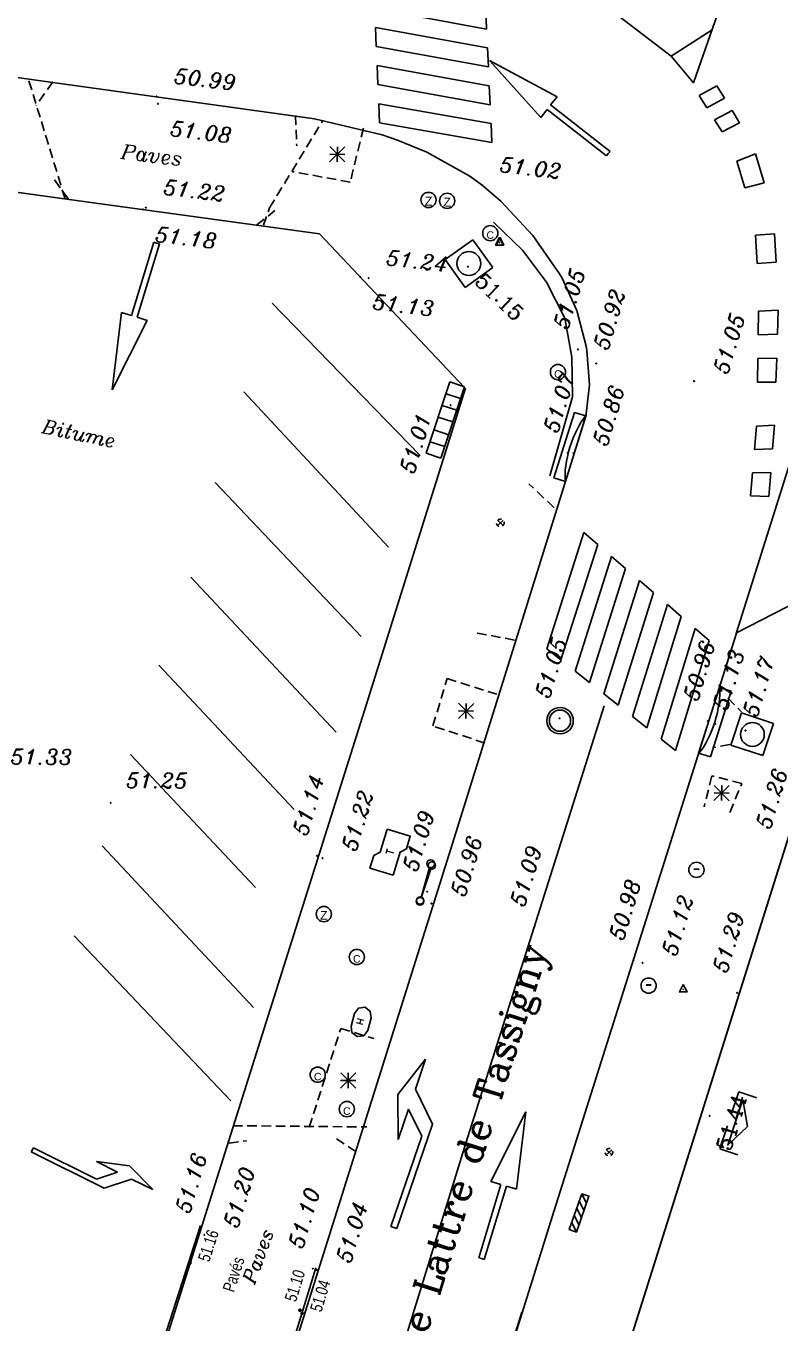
# Model space of a CAD drawing. Extents: x 661856 to 662117, y 6866905 to 6867165.
# Drawn here: x 662067.66 to 662087.51, y 6867057.54 to 6867091.68 of the extents above; entities that cross this region are included whole.
import ezdxf
from ezdxf.enums import TextEntityAlignment as Align

# ---------------------------------------------------------------- set-up
doc = ezdxf.new("R2010")
doc.units = 0
for name, pattern in [('CACHE', [0.375, 0.25, -0.125]), ('CONTINU', [0]), ('DISCONTIN', [0.75, 0.5, -0.25]), ('HIDDEN', [0.375, 0.25, -0.125]), ('JSI_TCO', [1, 0.5, 0.5])]:
    doc.linetypes.add(name, pattern=pattern)
doc.layers.get('0').update_dxf_attribs({"linetype": 'CONTINUOUS'})
for name, color, linetype in [('ACCES', 7, 'CONTINU'), ('ALTI', 140, 'CONTINUOUS'), ('ARBRES', 3, 'CONTINU'), ('BATI_PUBLIC', 7, 'CONTINU'), ('BORDURE', 7, 'CONTINU'), ('CANEVAS_GEODES', 5, 'CONTINU'), ('COTE_ALTI', 8, 'CONTINU'), ('COTE_DE_SEUIL', 8, 'CONTINU'), ('ECLAIRAGE_PUBL', 3, 'CONTINU'), ('FLECHAGE', 6, 'CONTINU'), ('LIGNE_DIVERS', 7, 'CONTINU'), ('MARQ-SOL', 6, 'CONTINU'), ('MOB-URB', 6, 'CONTINU'), ('MOB-URB_GLISSI', 6, 'CONTINU'), ('NOM_DE_VOIE', 7, 'CONTINU'), ('OBJ_ASSAIN_AVA', 5, 'CONTINU'), ('OBJET_ASSAINIS', 5, 'CONTINU'), ('OBJET_EAU', 4, 'CONTINU'), ('OBJET_GAZ', 2, 'CONTINU'), ('OBJET_TELECOM', 4, 'CONTINU'), ('PASSAGE_PIETON', 6, 'CONTINU'), ('SIGNAL-VERTICA', 6, 'CONTINU'), ('TEXTE', 7, 'CONTINUOUS')]:
    doc.layers.add(name, color=color, linetype=linetype)
doc.styles.add('7-2', font='romanc.shx', dxfattribs={"height": 0.7})
doc.styles.add('COMPLEX', font='COMPLEX')
doc.styles.add('ITALIC', font='italic.shx', dxfattribs={"height": 0.6})
doc.styles.get("Standard").update_dxf_attribs({"font": 'ARIALUNI.ttf', "height": 2})

# ---------------------------------------------------------------- blocks, each defined once
blk = doc.blocks.new('P20500')
for p, q in [((0, 0.497), (0, 0)), ((0.999, 0.497), (0, 0.497)), ((0.999, 0), (0.999, 0.497)), ((0, 0), (0.999, 0))]:
    blk.add_line(p, q)
blk.add_arc((0.503, -0.398), 0.642, 39.4516, 141.6666)
blk = doc.blocks.new('P20200')
for p, q in [((0, 0.497), (0, 0)), ((0.999, 0.497), (0, 0.497)), ((0.164, 0.01), (0.164, 0.497)), ((0.327, 0.497), (0.327, 0.01)), ((0.491, 0.497), (0.491, 0.497)), ((0.491, 0), (0.491, 0.497)), ((0.671, 0.497), (0.671, 0.01)), ((0.835, 0.01), (0.835, 0.497)), ((0.999, 0), (0.999, 0.497)), ((0, 0), (0.999, 0))]:
    blk.add_line(p, q)
blk = doc.blocks.new('P20100')
for p, q in [((0, 0.994), (0, 0)), ((0.999, 0.994), (0, 0.994)), ((0.999, 0), (0.999, 0.994)), ((0, 0), (0.999, 0))]:
    blk.add_line(p, q)
blk.add_circle((0.496, 0.492), 0.35)
blk = doc.blocks.new('P30800')
at = {"color": 0}
blk.add_circle((0, 0), 0.05, dxfattribs=at)
blk.add_attdef('COTE30800', text='', height=0.3).set_placement((0, -0.6), align=Align.CENTER)
blk = doc.blocks.new('P30200')
at = {"color": 0}
blk.add_circle((0, 0), 0.05, dxfattribs=at)
blk.add_attdef('COTE30200', (0.3, -0.15), '', height=0.3)
blk = doc.blocks.new('SU415')
at = {"color": 0, "linetype": 'CONTINUOUS'}
for points in [[(0, 0.5), (0, 0)], [(0.1, 0.167), (0.9, 0.167), (0.5, 0.5), (0.1, 0.167)], [(1, 0), (1, 0.5)]]:
    blk.add_lwpolyline(points, dxfattribs=at)
at = {"color": 0, "linetype": 'DISCONTIN'}
blk.add_lwpolyline([(0, 0), (1, 0)], dxfattribs=at)
blk = doc.blocks.new('P26700')
blk.add_lwpolyline([(0, 0.65972), (-0.5, -0.34028), (0.5, -0.34028)], close=True)
blk.add_circle((0, 0), 0.01658)
blk = doc.blocks.new('P25100')
at = {"linetype": 'CONTINUOUS'}
for p, q in [((0.500962, 0.017909), (0.500962, 0.086771)), ((0.500962, 0.086771), (1.001772, -0.000871)), ((0.000151, 0.017909), (0.000151, -0.000871)), ((0.000151, 0.017909), (0.500962, 0.017909)), ((0.000151, -0.019652), (0.000151, -0.000871)), ((0.000151, -0.019652), (0.500962, -0.019652)), ((0.500962, -0.088513), (1.001772, -0.000871)), ((0.500962, -0.019652), (0.500962, -0.088513)), ((0.500962, -0.088513), (0.500962, -0.069733))]:
    blk.add_line(p, q, dxfattribs=at)
blk = doc.blocks.new('P2520A')
at = {"linetype": 'CONTINUOUS'}
for p, q in [((1.117569, 0.344175), (0.745142, 0.213826)), ((1.489995, 0.213826), (1.117569, 0.344175)), ((0.745142, 0.213826), (1.024462, 0.213826)), ((1.024462, 0.213826), (0.838249, 0.027613)), ((0.968598, -0.028251), (1.210675, 0.213826)), ((1.210675, 0.213826), (1.489995, 0.213826)), ((0.838249, 0.027613), (0.000289, 0.027613)), ((0.000289, 0.027613), (0.000289, -0.028251)), ((0.000289, -0.028251), (0.968598, -0.028251))]:
    blk.add_line(p, q, dxfattribs=at)
blk = doc.blocks.new('P30100')
at = {"color": 0}
blk.add_circle((0, 0), 0.05, dxfattribs=at)
blk.add_attdef('COTE30100', (0.3, 0.3), '', height=0.3)
blk = doc.blocks.new('P30400')
at = {"color": 0}
blk.add_circle((0, 0), 0.05, dxfattribs=at)
blk.add_attdef('COTE30400', text='', height=0.3).set_placement((-0.3, 0.3), align=Align.RIGHT)
blk = doc.blocks.new('P30300')
at = {"color": 0}
blk.add_circle((0, 0), 0.05, dxfattribs=at)
blk.add_attdef('COTE30300', (0.3, -0.6), '', height=0.3)
blk = doc.blocks.new('P23000')
at = {"color": 3}
for p, q in [((-1, 1), (1, -1)), ((1, 1), (-1, -1)), ((1, 0), (-1, 0)), ((0, 1), (0, -1))]:
    blk.add_line(p, q, dxfattribs=at)
blk = doc.blocks.new('P21900', base_point=(1, 1))
blk.add_circle((1, 1), 1)
blk.add_text('C', height=0.991).set_placement((0.5, 0.25), (1.5, 0.25), align=Align.ALIGNED)
blk = doc.blocks.new('SU206')
at = {"color": 0, "linetype": 'CONTINUOUS'}
blk.add_lwpolyline([(0.229, 0.457), (0.571, 0.457), (0.733, 0.39), (0.8, 0.229), (0.733, 0.067), (0.571, 0), (0.229, 0), (0.067, 0.067), (0, 0.229), (0.067, 0.39), (0.229, 0.457)], dxfattribs=at)
at = {"color": 0, "style": 'COMPLEX', "width": 1.05}
blk.add_text('H', height=0.172, dxfattribs=at).set_placement((0.314, 0.114), (0.486, 0.114), align=Align.FIT)
blk = doc.blocks.new('SU306')
at = {"color": 0, "linetype": 'CONTINUOUS'}
blk.add_lwpolyline([(0.1, 0), (0.9, 0)], dxfattribs=at)
at = {"color": 0, "linetype": 'CONTINU'}
for centre in [(0, 0), (1, 0)]:
    blk.add_circle(centre, 0.1, dxfattribs=at)
blk = doc.blocks.new('P29100')
for p, q in [((0, 0), (0.2, 0.2)), ((0.2, 0), (0.4, 0.2)), ((0.4, 0), (0.6, 0.2)), ((0.6, 0), (0.8, 0.2)), ((0.8, 0), (1, 0.2))]:
    blk.add_line(p, q)
blk.add_lwpolyline([(0, 0), (1, 0), (1, 0.2), (0, 0.2)], close=True)
blk = doc.blocks.new('P21100', base_point=(1, 1))
blk.add_circle((1, 1), 1)
blk.add_text('-', height=2.15).set_placement((0.5, 0.25), (1.5, 0.25), align=Align.ALIGNED)
blk = doc.blocks.new('P26800')
for p, q in [((0.364133, -0.342647), (-0.359006, 0.348015)), ((-0.352542, -0.354562), (0.35965, 0.34735))]:
    blk.add_line(p, q)
at = {"linetype": 'CACHE'}
blk.add_circle((0, 0), 0.5, dxfattribs=at)
blk = doc.blocks.new('P22700', base_point=(1, 1))
blk.add_circle((1, 1), 1)
blk.add_text('Z', height=1.17).set_placement((0.5, 0.25), (1.5, 0.25), align=Align.ALIGNED)
blk = doc.blocks.new('SU326')
at = {"color": 0, "linetype": 'CONTINUOUS'}
blk.add_lwpolyline([(0.208, 1.75), (1.208, 1.75), (1.208, 1.208), (1, 1), (1, 0), (0, 0), (0, 0.542), (0.208, 0.75), (0.208, 1.75)], dxfattribs=at)
at = {"color": 0, "style": 'COMPLEX', "width": 1.069178}
blk.add_text('T', height=0.292, rotation=270, dxfattribs=at).set_placement((0.458, 0.973, 0.292), (0.458, 0.75, 0.292), align=Align.FIT)
blk = doc.blocks.new('$B_210')
at = {"linetype": 'CONTINUOUS'}
blk.add_hatch(color=0, dxfattribs=at).paths.add_polyline_path([(0, -0.5, -1), (0, 0.5, -1)])
at = {"color": 0, "linetype": 'BYBLOCK', "flags": 128}
blk.add_lwpolyline([(0, -0.5, -1), (0, 0.5, -1)], format="xyb", close=True, dxfattribs=at)

msp = doc.modelspace()

# ---------------------------------------------------------------- linework, layer by layer
at = {"layer": 'BATI_PUBLIC', "color": 7, "linetype": 'CONTINU', "const_width": 0.05}
msp.add_lwpolyline([(662111.508, 6867069.838), (662108.894, 6867070.66), (662108.873, 6867070.601), (662103.362, 6867072.313), (662093.364, 6867075.437), (662089.021, 6867073.199), (662088.327, 6867070.961), (662088.03, 6867070.823), (662087.96, 6867070.751), (662087.853, 6867070.547), (662087.811, 6867070.574), (662084.374, 6867059.644), (662081.127, 6867049.337), (662081.969, 6867049.048)], dxfattribs=at)
at = {"layer": 'BORDURE', "color": 7, "linetype": 'CONTINUOUS'}
for points in [[(662086.366, 6867075.721), (662089.936, 6867087.052), (662093.584, 6867098.656), (662096.144, 6867106.66), (662097.095, 6867109.382), (662097.802, 6867111.269), (662098.712, 6867113.45), (662098.964, 6867113.983), (662099.931, 6867115.804), (662100.745, 6867117.131), (662101.203, 6867117.822), (662102.594, 6867119.698), (662102.981, 6867120.16), (662103.692, 6867120.983)], [(662023.597, 6867096.363), (662034.685, 6867094.835), (662045.656, 6867093.341), (662057.851, 6867091.666), (662068.37, 6867090.197), (662075.257, 6867089.242), (662077.041, 6867088.819), (662077.448, 6867088.678), (662078.22, 6867088.361), (662079.347, 6867087.733), (662079.673, 6867087.495), (662080.166, 6867087.076), (662081.009, 6867086.171), (662081.71, 6867085.155), (662081.775, 6867085.044), (662082.16, 6867084.197), (662082.408, 6867083.257), (662082.428, 6867083.138), (662082.496, 6867082.236), (662082.402, 6867081.408)], [(662027.437, 6867092.762), (662038.812, 6867091.229), (662048.368, 6867089.948), (662059.353, 6867088.422), (662068.804, 6867087.116), (662075.393, 6867086.209), (662079.203, 6867082.172)], [(662079.232, 6867082.148), (662076.575, 6867073.666), (662073.056, 6867062.515), (662070.561, 6867054.585), (662063.948, 6867051.846), (662055.031, 6867058.946), (662044.68, 6867067.224), (662031.135, 6867078.135), (662019.207, 6867087.56)], [(662019.97, 6867084.34), (662028.748, 6867077.381), (662037.485, 6867070.361), (662047.931, 6867062.004), (662062.717, 6867050.182), (662063.936, 6867049.435), (662064.842, 6867049.084), (662064.865, 6867049.077), (662065.986, 6867048.829), (662067.108, 6867048.762), (662067.944, 6867048.819), (662068.272, 6867048.869), (662069.316, 6867049.143), (662070.303, 6867049.582), (662070.542, 6867049.719), (662071.226, 6867050.184), (662072.098, 6867050.96), (662072.767, 6867051.793), (662072.781, 6867051.815), (662073.315, 6867052.765), (662073.805, 6867053.998), (662073.852, 6867054.145), (662078.896, 6867070.166), (662082.407, 6867081.441)], [(662086.349, 6867075.699), (662090.364, 6867077.763), (662090.711, 6867077.621)], [(662078.773, 6867043.97), (662078.552, 6867044.402), (662078.344, 6867045.19), (662078.28, 6867045.671), (662078.099, 6867046.805), (662078.025, 6867047.858), (662078.043, 6867048.348), (662078.18, 6867049.46), (662078.449, 6867050.545), (662081.566, 6867060.503), (662084.575, 6867070.027), (662086.371, 6867075.705)]]:
    msp.add_lwpolyline(points, dxfattribs=at)
at = {"layer": 'BORDURE', "linetype": 'JSI_TCO', "ltscale": 2, "elevation": 57.333, "flags": 128}
for points in [[(662057.634, 6867056.871), (662063.923, 6867051.823), (662070.493, 6867054.627), (662072.262, 6867060.111)], [(662072.802, 6867051.917), (662073.82, 6867054.189), (662075.296, 6867058.994)]]:
    msp.add_lwpolyline(points, dxfattribs=at)
msp.add_lwpolyline([(662080.717, 6867057.829), (662078.339, 6867050.203, 0.013486), (662078.279, 6867049.987, 0.009122), (662078.217, 6867049.722, 0.011335), (662078.09, 6867049.043, 0.019108), (662078.04, 6867048.638, 0.02095), (662078.006, 6867047.877, 0.014633), (662078.031, 6867046.966)], format="xyb", dxfattribs=at)
at = {"layer": 'LIGNE_DIVERS', "color": 7, "linetype": 'HIDDEN'}
for points in [[(662068.695, 6867087.133), (662067.721, 6867090.313)], [(662068.374, 6867090.21), (662067.929, 6867089.588)], [(662074.764, 6867089.327), (662074.792, 6867088.525)], [(662073.914, 6867086.436), (662074.076, 6867086.895), (662075.484, 6867089.203)], [(662076.546, 6867088.996), (662076.2, 6867087.575), (662074.679, 6867087.848)], [(662068.784, 6867087.123), (662068.397, 6867087.657)], [(662073.744, 6867086.445), (662074.218, 6867086.825)], [(662081.57, 6867079), (662080.9, 6867079.635)], [(662079.538, 6867075.705), (662080.568, 6867075.512)], [(662079.745, 6867072.807), (662078.376, 6867073.26), (662078.752, 6867074.506), (662080.162, 6867074.06)], [(662086.141, 6867073.999), (662086.496, 6867073.628)], [(662086.193, 6867072.769), (662085.733, 6867072.688)], [(662086.191, 6867070.982), (662086.506, 6867071.747), (662085.719, 6867071.945), (662085.516, 6867071.132)], [(662075.119, 6867062.695), (662075.951, 6867065.297), (662076.82, 6867065.03)], [(662073.115, 6867062.737), (662076.635, 6867062.706)], [(662073.011, 6867062.278), (662073.471, 6867062.341)], [(662076.357, 6867062.052), (662075.781, 6867062.43)]]:
    msp.add_lwpolyline(points, dxfattribs=at)
at = {"layer": 'MARQ-SOL', "color": 6, "linetype": 'CONTINUOUS'}
for points in [[(662086.377, 6867093.461), (662085.234, 6867090.189), (662084.644, 6867090.884), (662082.524, 6867092.517)], [(662085.725, 6867091.579), (662084.645, 6867090.884)], [(662074.144, 6867084.391), (662078.038, 6867080.38)], [(662073.399, 6867082.053), (662077.21, 6867077.963)], [(662072.646, 6867079.666), (662076.491, 6867075.61)], [(662075.83, 6867073.099), (662072.006, 6867077.176)], [(662071.159, 6867074.857), (662074.727, 6867071.058)], [(662082.885, 6867073.788), (662079.244, 6867062.279), (662075.865, 6867051.355)], [(662073.709, 6867069.005), (662070.421, 6867072.504)], [(662069.673, 6867070.105), (662073.65, 6867065.848)], [(662073.056, 6867063.393), (662068.935, 6867067.732)]]:
    msp.add_lwpolyline(points, dxfattribs=at)
at = {"layer": 'MOB-URB_GLISSI', "color": 6, "linetype": 'CONTINU'}
for points in [[(662079.968, 6867086.523), (662080.738, 6867085.78), (662081.37, 6867084.941), (662081.848, 6867083.992)], [(662082.054, 6867081.923), (662081.45, 6867079.84)]]:
    msp.add_lwpolyline(points, dxfattribs=at)
at = {"layer": 'MOB-URB_GLISSI', "color": 6, "linetype": 'CONTINUOUS'}
msp.add_lwpolyline([(662081.848, 6867083.992), (662082.033, 6867082.965), (662082.054, 6867081.923)], dxfattribs=at)
at = {"layer": 'OBJET_ASSAINIS', "color": 5, "linetype": 'CONTINU'}
for radius in [0.349, 0.279]:
    msp.add_circle((662081.722, 6867073.398), radius, dxfattribs=at)
at = {"layer": 'PASSAGE_PIETON', "color": 6, "linetype": 'CONTINU'}
for p, q in [((662076.839, 6867092.141), (662079.789, 6867091.603)), ((662079.789, 6867091.603), (662079.765, 6867092.101)), ((662076.884, 6867091.14), (662076.861, 6867091.64)), ((662076.861, 6867091.64), (662079.812, 6867091.105)), ((662076.884, 6867091.14), (662079.836, 6867090.606)), ((662079.836, 6867090.606), (662079.812, 6867091.105)), ((662076.928, 6867090.138), (662076.906, 6867090.639)), ((662076.906, 6867090.639), (662079.86, 6867090.108)), ((662076.928, 6867090.138), (662079.883, 6867089.61)), ((662079.883, 6867089.61), (662079.86, 6867090.108)), ((662085.851, 6867090.108), (662085.384, 6867089.85)), ((662085.851, 6867090.108), (662086.051, 6867089.783)), ((662076.973, 6867089.136), (662076.951, 6867089.637)), ((662076.951, 6867089.637), (662079.907, 6867089.112)), ((662085.384, 6867089.85), (662085.586, 6867089.532)), ((662086.051, 6867089.783), (662085.586, 6867089.532)), ((662086.25, 6867089.458), (662085.787, 6867089.215)), ((662086.25, 6867089.458), (662086.449, 6867089.133)), ((662076.973, 6867089.136), (662079.931, 6867088.614)), ((662079.931, 6867088.614), (662079.907, 6867089.112)), ((662085.787, 6867089.215), (662085.989, 6867088.897)), ((662086.449, 6867089.133), (662085.989, 6867088.897)), ((662086.871, 6867088.317), (662086.376, 6867088.128)), ((662086.871, 6867088.317), (662087.095, 6867087.553)), ((662086.376, 6867088.128), (662086.59, 6867087.422)), ((662087.095, 6867087.553), (662086.59, 6867087.422)), ((662087.37, 6867086.21), (662086.871, 6867086.181)), ((662087.37, 6867086.21), (662087.408, 6867085.465)), ((662086.871, 6867086.181), (662086.912, 6867085.434)), ((662087.408, 6867085.465), (662086.912, 6867085.434)), ((662086.95, 6867084.176), (662086.939, 6867083.552)), ((662087.461, 6867084.2), (662086.95, 6867084.176)), ((662087.461, 6867084.2), (662087.443, 6867083.571)), ((662087.443, 6867083.571), (662086.939, 6867083.552)), ((662086.928, 6867082.928), (662086.917, 6867082.304)), ((662087.424, 6867082.941), (662086.928, 6867082.928)), ((662087.424, 6867082.941), (662087.406, 6867082.311)), ((662087.406, 6867082.311), (662086.917, 6867082.304)), ((662086.897, 6867081.149), (662086.844, 6867080.537)), ((662087.367, 6867081.18), (662086.897, 6867081.149)), ((662087.367, 6867081.18), (662087.318, 6867080.554)), ((662087.318, 6867080.554), (662086.844, 6867080.537)), ((662086.791, 6867079.925), (662086.737, 6867079.313)), ((662087.268, 6867079.927), (662086.791, 6867079.925)), ((662087.268, 6867079.927), (662087.219, 6867079.301)), ((662087.219, 6867079.301), (662086.737, 6867079.313)), ((662081.371, 6867075.293), (662082.346, 6867078.355)), ((662082.713, 6867078.039), (662082.346, 6867078.355)), ((662081.747, 6867074.995), (662082.713, 6867078.039)), ((662082.124, 6867074.697), (662083.08, 6867077.723)), ((662083.447, 6867077.407), (662083.08, 6867077.723)), ((662082.5, 6867074.399), (662083.447, 6867077.407)), ((662082.876, 6867074.1), (662083.813, 6867077.091)), ((662084.18, 6867076.775), (662083.813, 6867077.091)), ((662083.253, 6867073.802), (662084.18, 6867076.775)), ((662083.629, 6867073.504), (662084.547, 6867076.459)), ((662084.913, 6867076.142), (662084.547, 6867076.459)), ((662084.005, 6867073.206), (662084.913, 6867076.142)), ((662084.382, 6867072.908), (662085.28, 6867075.826)), ((662085.647, 6867075.51), (662085.28, 6867075.826)), ((662081.747, 6867074.995), (662081.371, 6867075.293)), ((662084.758, 6867072.61), (662085.647, 6867075.51)), ((662082.5, 6867074.399), (662082.124, 6867074.697)), ((662083.253, 6867073.802), (662082.876, 6867074.1)), ((662084.005, 6867073.206), (662083.629, 6867073.504)), ((662084.758, 6867072.61), (662084.382, 6867072.908))]:
    msp.add_line(p, q, dxfattribs=at)

# ---------------------------------------------------------------- block references
at = {"layer": 'ACCES', "color": 7, "linetype": 'CONTINU', "xscale": 1.575233999810861, "yscale": 1.000580000053989, "rotation": 251.7316627070124}
msp.add_blockref('SU415', (662086.424, 6867063.625), dxfattribs=at)
at = {"layer": 'ALTI', "linetype": 'CONTINUOUS'}
for p, xscale, yscale, rotation in [((662071.983, 6867059.127, 57.333), 0.0599999999895488, 0.0599999999895488, 72.12555123183225), ((662074.878, 6867057.88, 57.333), 0.0600000000589693, 0.0600000000589693, 72.93227709272695), ((662074.934, 6867057.801, 57.333), 0.0600000000589693, 0.0600000000589693, 72.93227709272695)]:
    msp.add_blockref('$B_210', p, dxfattribs=dict(at, xscale=xscale, yscale=yscale, rotation=rotation))
at = {"layer": 'ARBRES', "color": 3, "linetype": 'CONTINU', "xscale": 0.1999999999095632, "yscale": 0.1999999999095632, "rotation": 359.5109626559351}
for p in [(662075.86, 6867088.306), (662079.248, 6867073.654), (662085.976, 6867071.494), (662076.148, 6867063.927)]:
    msp.add_blockref('P23000', p, dxfattribs=at)
at = {"layer": 'CANEVAS_GEODES', "color": 5, "linetype": 'CONTINU', "xscale": 0.1999999999095632, "yscale": 0.1999999999095632, "rotation": 359.5109626559351}
for p in [(662080.125, 6867085.981), (662080.125, 6867085.981), (662080.133, 6867085.983), (662080.141, 6867085.984), (662084.965, 6867066.326)]:
    msp.add_blockref('P26700', p, dxfattribs=at)
at = {"layer": 'COTE_ALTI', "color": 8}
ref = msp.add_blockref('P30100', (662071.102, 6867089.828, 50.99), dxfattribs=dict(at, xscale=0.2000000000407666, yscale=0.2000000000407666, rotation=353.2109651815743))
ref.add_attrib('COTE30100', '50.99', (662071.546, 6867090.178, 50.99), dxfattribs={"color": 8, "height": 0.4, "rotation": 353.211, "style": 'ITALIC'})
ref = msp.add_blockref('P30300', (662071.141, 6867089.636, 51.076), dxfattribs=dict(at, xscale=0.2000000000407666, yscale=0.2000000000407666, rotation=353.2109651815743))
ref.add_attrib('COTE30300', '51.08', (662071.444, 6867088.794, 51.076), dxfattribs={"color": 8, "height": 0.4, "rotation": 353.211, "style": 'ITALIC'})
ref = msp.add_blockref('P30100', (662079.673, 6867087.495, 51.023), dxfattribs=dict(at, xscale=0.2000000000407666, yscale=0.2000000000407666, rotation=353.2109651815743))
ref.add_attrib('COTE30100', '51.02', (662080.117, 6867087.845, 51.023), dxfattribs={"color": 8, "height": 0.4, "rotation": 353.211, "style": 'ITALIC'})
ref = msp.add_blockref('P30100', (662070.823, 6867086.9, 51.225), dxfattribs=dict(at, xscale=0.2000000000407666, yscale=0.2000000000407666, rotation=353.2109651815743))
ref.add_attrib('COTE30100', '51.22', (662071.267, 6867087.25, 51.225), dxfattribs={"color": 8, "height": 0.4, "rotation": 353.211, "style": 'ITALIC'})
ref = msp.add_blockref('P30300', (662070.747, 6867086.852, 51.183), dxfattribs=dict(at, xscale=0.2000000000407666, yscale=0.2000000000407666, rotation=353.2109651815743))
ref.add_attrib('COTE30300', '51.18', (662071.05, 6867086.01, 51.183), dxfattribs={"color": 8, "height": 0.4, "rotation": 353.211, "style": 'ITALIC'})
ref = msp.add_blockref('P30100', (662076.686, 6867085.046, 51.241), dxfattribs=dict(at, xscale=0.2000000000407666, yscale=0.2000000000407666, rotation=353.2109651815743))
ref.add_attrib('COTE30100', '51.24', (662077.13, 6867085.396, 51.241), dxfattribs={"color": 8, "height": 0.4, "rotation": 353.211, "style": 'ITALIC'})
ref = msp.add_blockref('P30200', (662079.298, 6867085.347, 51.15), dxfattribs=dict(at, xscale=0.2000000000801521, yscale=0.2000000000801521, rotation=316.3109661867856))
ref.add_attrib('COTE30200', '51.15', (662079.449, 6867084.926, 51.15), dxfattribs={"color": 8, "height": 0.4, "rotation": 316.311, "style": 'COMPLEX'})
ref = msp.add_blockref('P30100', (662082.194, 6867083.17, 51.047), dxfattribs=dict(at, xscale=0.2000000003706532, yscale=0.2000000003706532, rotation=73.31096317646008))
ref.add_attrib('COTE30100', '51.05', (662081.926, 6867083.668, 51.047), dxfattribs={"color": 8, "height": 0.4, "rotation": 73.311, "style": 'ITALIC'})
ref = msp.add_blockref('P30300', (662076.467, 6867085.074, 51.129), dxfattribs=dict(at, xscale=0.2000000000407666, yscale=0.2000000000407666, rotation=353.2109651815743))
ref.add_attrib('COTE30300', '51.13', (662076.77, 6867084.232, 51.129), dxfattribs={"color": 8, "height": 0.4, "rotation": 353.211, "style": 'ITALIC'})
ref = msp.add_blockref('P30200', (662082.674, 6867082.798, 50.918), dxfattribs=dict(at, xscale=0.2000000003706532, yscale=0.2000000003706532, rotation=73.31096317646008))
ref.add_attrib('COTE30200', '50.92', (662082.98, 6867083.124, 50.918), dxfattribs={"color": 8, "height": 0.4, "rotation": 73.311, "style": 'ITALIC'})
ref = msp.add_blockref('P30300', (662085.25, 6867082.336, 51.054), dxfattribs=dict(at, xscale=0.2000000003706532, yscale=0.2000000003706532, rotation=73.31096317646008))
ref.add_attrib('COTE30300', '51.05', (662086.131, 6867082.489, 51.054), dxfattribs={"color": 8, "height": 0.4, "rotation": 73.311, "style": 'ITALIC'})
ref = msp.add_blockref('P30100', (662081.93, 6867080.445, 51.068), dxfattribs=dict(at, xscale=0.2000000003706532, yscale=0.2000000003706532, rotation=73.31096317646008))
ref.add_attrib('COTE30100', '51.07', (662081.662, 6867080.943, 51.068), dxfattribs={"color": 8, "height": 0.4, "rotation": 73.311, "style": 'ITALIC'})
ref = msp.add_blockref('P30300', (662082.078, 6867080.443, 50.861), dxfattribs=dict(at, xscale=0.2000000003706532, yscale=0.2000000003706532, rotation=73.31096317646008))
ref.add_attrib('COTE30300', '50.86', (662082.959, 6867080.596, 50.861), dxfattribs={"color": 8, "height": 0.4, "rotation": 73.311, "style": 'ITALIC'})
ref = msp.add_blockref('P30400', (662078.844, 6867081.7, 51.009), dxfattribs=dict(at, xscale=0.2000000003706532, yscale=0.2000000003706532, rotation=73.31096317646008))
ref.add_attrib('COTE30400', '51.01', dxfattribs={"color": 8, "height": 0.4, "rotation": 73.311, "style": 'ITALIC'}).set_placement((662078.346, 6867081.431, 51.009), align=Align.RIGHT)
ref = msp.add_blockref('P30100', (662081.71, 6867073.461, 51.052), dxfattribs=dict(at, xscale=0.2000000003706532, yscale=0.2000000003706532, rotation=73.31096317646008))
ref.add_attrib('COTE30100', '51.05', (662081.442, 6867073.959, 51.052), dxfattribs={"color": 8, "height": 0.4, "rotation": 73.311, "style": 'ITALIC'})
ref = msp.add_blockref('P30100', (662085.613, 6867073.384, 50.96), dxfattribs=dict(at, xscale=0.2000000003706532, yscale=0.2000000003706532, rotation=73.31096317646008))
ref.add_attrib('COTE30100', '50.96', (662085.344, 6867073.882, 50.96), dxfattribs={"color": 8, "height": 0.4, "rotation": 73.311, "style": 'ITALIC'})
ref = msp.add_blockref('P30200', (662085.809, 6867073.315, 51.129), dxfattribs=dict(at, xscale=0.2000000003706532, yscale=0.2000000003706532, rotation=73.31096317646008))
ref.add_attrib('COTE30200', '51.13', (662086.116, 6867073.641, 51.129), dxfattribs={"color": 8, "height": 0.4, "rotation": 73.311, "style": 'ITALIC'})
ref = msp.add_blockref('P30200', (662086.603, 6867073.137, 51.169), dxfattribs=dict(at, xscale=0.2000000003706532, yscale=0.2000000003706532, rotation=73.31096317646008))
ref.add_attrib('COTE30200', '51.17', (662086.909, 6867073.463, 51.169), dxfattribs={"color": 8, "height": 0.4, "rotation": 73.311, "style": 'ITALIC'})
ref = msp.add_blockref('P30100', (662066.859, 6867071.859, 51.325), dxfattribs=dict(at, xscale=0.1999999999095632, yscale=0.1999999999095632, rotation=359.5109626559351))
ref.add_attrib('COTE30100', '51.33', (662067.262, 6867072.255, 51.325), dxfattribs={"color": 8, "height": 0.4, "rotation": 359.511, "style": 'ITALIC'})
ref = msp.add_blockref('P30400', (662088.219, 6867072.341, 51.264), dxfattribs=dict(at, xscale=0.2000000003706532, yscale=0.2000000003706532, rotation=73.31096317646008))
ref.add_attrib('COTE30400', '51.26', dxfattribs={"color": 8, "height": 0.4, "rotation": 73.311, "style": 'ITALIC'}).set_placement((662087.721, 6867072.073, 51.264), align=Align.RIGHT)
ref = msp.add_blockref('P30100', (662069.896, 6867071.234, 51.249), dxfattribs=dict(at, xscale=0.1999999999095632, yscale=0.1999999999095632, rotation=359.5109626559351))
ref.add_attrib('COTE30100', '51.25', (662070.299, 6867071.63, 51.249), dxfattribs={"color": 8, "height": 0.4, "rotation": 359.511, "style": 'ITALIC'})
ref = msp.add_blockref('P30100', (662075.328, 6867069.84, 51.139), dxfattribs=dict(at, xscale=0.2000000003706532, yscale=0.2000000003706532, rotation=73.31096317646008))
ref.add_attrib('COTE30100', '51.14', (662075.06, 6867070.338, 51.139), dxfattribs={"color": 8, "height": 0.4, "rotation": 73.311, "style": 'ITALIC'})
ref = msp.add_blockref('P30300', (662075.471, 6867069.778, 51.216), dxfattribs=dict(at, xscale=0.2000000003706532, yscale=0.2000000003706532, rotation=73.31096317646008))
ref.add_attrib('COTE30300', '51.22', (662076.352, 6867069.931, 51.216), dxfattribs={"color": 8, "height": 0.4, "rotation": 73.311, "style": 'ITALIC'})
ref = msp.add_blockref('P30100', (662078.224, 6867068.897, 51.095), dxfattribs=dict(at, xscale=0.2000000003706532, yscale=0.2000000003706532, rotation=73.31096317646008))
ref.add_attrib('COTE30100', '51.09', (662077.956, 6867069.396, 51.095), dxfattribs={"color": 8, "height": 0.4, "rotation": 73.311, "style": 'ITALIC'})
ref = msp.add_blockref('P30300', (662078.337, 6867068.585, 50.96), dxfattribs=dict(at, xscale=0.2000000003706532, yscale=0.2000000003706532, rotation=73.31096317646008))
ref.add_attrib('COTE30300', '50.96', (662079.218, 6867068.738, 50.96), dxfattribs={"color": 8, "height": 0.4, "rotation": 73.311, "style": 'ITALIC'})
ref = msp.add_blockref('P30100', (662081.051, 6867067.976, 51.094), dxfattribs=dict(at, xscale=0.2000000003706532, yscale=0.2000000003706532, rotation=73.31096317646008))
ref.add_attrib('COTE30100', '51.09', (662080.783, 6867068.474, 51.094), dxfattribs={"color": 8, "height": 0.4, "rotation": 73.311, "style": 'ITALIC'})
ref = msp.add_blockref('P30100', (662083.656, 6867067.089, 50.976), dxfattribs=dict(at, xscale=0.2000000003706532, yscale=0.2000000003706532, rotation=73.31096317646008))
ref.add_attrib('COTE30100', '50.98', (662083.388, 6867067.587, 50.976), dxfattribs={"color": 8, "height": 0.4, "rotation": 73.311, "style": 'ITALIC'})
ref = msp.add_blockref('P30300', (662083.893, 6867067.023, 51.118), dxfattribs=dict(at, xscale=0.2000000003706532, yscale=0.2000000003706532, rotation=73.31096317646008))
ref.add_attrib('COTE30300', '51.12', (662084.775, 6867067.176, 51.118), dxfattribs={"color": 8, "height": 0.4, "rotation": 73.311, "style": 'ITALIC'})
ref = msp.add_blockref('P30100', (662086.383, 6867066.232, 51.29), dxfattribs=dict(at, xscale=0.2000000003706532, yscale=0.2000000003706532, rotation=73.31096317646008))
ref.add_attrib('COTE30100', '51.29', (662086.114, 6867066.73, 51.29), dxfattribs={"color": 8, "height": 0.4, "rotation": 73.311, "style": 'ITALIC'})
ref = msp.add_blockref('P30100', (662072.239, 6867059.899, 51.162), dxfattribs=dict(at, xscale=0.2000000003706532, yscale=0.2000000003706532, rotation=73.31096317646008))
ref.add_attrib('COTE30100', '51.16', (662071.971, 6867060.397, 51.162), dxfattribs={"color": 8, "height": 0.4, "rotation": 73.311, "style": 'ITALIC'})
ref = msp.add_blockref('P30300', (662072.359, 6867059.864, 51.197), dxfattribs=dict(at, xscale=0.2000000003706532, yscale=0.2000000003706532, rotation=73.31096317646008))
ref.add_attrib('COTE30300', '51.20', (662073.24, 6867060.018, 51.197), dxfattribs={"color": 8, "height": 0.4, "rotation": 73.311, "style": 'ITALIC'})
ref = msp.add_blockref('P30100', (662075.216, 6867058.976, 51.102), dxfattribs=dict(at, xscale=0.2000000003706532, yscale=0.2000000003706532, rotation=73.31096317646008))
ref.add_attrib('COTE30100', '51.10', (662074.948, 6867059.474, 51.102), dxfattribs={"color": 8, "height": 0.4, "rotation": 73.311, "style": 'ITALIC'})
ref = msp.add_blockref('P30300', (662075.326, 6867058.941, 51.045), dxfattribs=dict(at, xscale=0.2000000003706532, yscale=0.2000000003706532, rotation=73.31096317646008))
ref.add_attrib('COTE30300', '51.04', (662076.207, 6867059.094, 51.045), dxfattribs={"color": 8, "height": 0.4, "rotation": 73.311, "style": 'ITALIC'})
at = {"layer": 'COTE_DE_SEUIL', "color": 8}
ref = msp.add_blockref('P30800', (662085.659, 6867062.998, 51.442), dxfattribs=dict(at, xscale=0.2000000003706532, yscale=0.2000000003706532, rotation=73.31096317646008))
ref.add_attrib('COTE30800', '51.44', dxfattribs={"color": 8, "height": 0.4, "rotation": 73.311, "style": 'COMPLEX'}).set_placement((662086.425, 6867062.768, 51.442), align=Align.CENTER)
at = {"layer": 'ECLAIRAGE_PUBL', "color": 3, "linetype": 'CONTINU', "xscale": 0.1999999999095632, "yscale": 0.1999999999095632, "rotation": 359.5109626559351}
for p in [(662080.15, 6867078.601), (662083.009, 6867062.037)]:
    msp.add_blockref('P26800', p, dxfattribs=at)
at = {"layer": 'FLECHAGE', "color": 6, "linetype": 'CONTINU'}
for name, p, xscale, yscale, rotation in [('P25100', (662082.991, 6867088.319), 3.964705000179462, 3.964705000179462, 141.9299627063551), ('P25100', (662071.107, 6867085.969), 4.033003999649403, 4.033003999649403, 253.1655627080932), ('P2520A', (662077.347, 6867060.057), 2.997841000173035, 2.997841000173035, 71.13651271075122), ('P25100', (662079.652, 6867059.24), 4.025280000149301, 4.025280000149301, 73.23715270921842), ('P2520A', (662067.832, 6867062.104), 2.216955000001841, 2.216955000001841, 333.5353627092916)]:
    msp.add_blockref(name, p, dxfattribs=dict(at, xscale=xscale, yscale=yscale, rotation=rotation))
at = {"layer": 'MOB-URB', "color": 6, "linetype": 'CONTINU'}
for p, xscale, yscale, rotation in [((662078.035, 6867068.642), 1.030376000073813, 1.030376000073813, 74.03156270856545), ((662078.042, 6867068.665), 0.9711729995654577, 0.9711729995654577, 71.57980270450182)]:
    msp.add_blockref('SU306', p, dxfattribs=dict(at, xscale=xscale, yscale=yscale, rotation=rotation))
for name, p, rotation in [('SU206', (662076.369, 6867065.913), 254.9943627154989), ('P29100', (662082.292, 6867060.948), 250.9486627206054)]:
    msp.add_blockref(name, p, dxfattribs=dict(at, rotation=rotation))
at = {"layer": 'OBJ_ASSAIN_AVA', "color": 5, "linetype": 'CONTINU'}
for p, xscale, yscale, rotation in [((662081.863, 6867079.692), 1.809529999956018, 0.6346531001084487, 72.6783327077403), ((662085.917, 6867074.271), 1.816274000222077, 0.6528705999569212, 252.4129627097123)]:
    msp.add_blockref('P20500', p, dxfattribs=dict(at, xscale=xscale, yscale=yscale, rotation=rotation))
at = {"layer": 'OBJET_ASSAINIS', "color": 5, "linetype": 'CONTINU'}
for name, p, xscale, yscale, rotation in [('P20100', (662078.701, 6867085.533), 0.90123919983611, 0.90123919983611, 305.8467627129853), ('P20200', (662078.818, 6867082.312), 1.978757000281743, 0.8235046999642875, 251.7078627103278), ('P20100', (662087.064, 6867072.477), 0.8924594999751675, 0.8924594999751675, 71.76635271198138)]:
    msp.add_blockref(name, p, dxfattribs=dict(at, xscale=xscale, yscale=yscale, rotation=rotation))
at = {"layer": 'OBJET_EAU', "color": 4, "linetype": 'CONTINU', "xscale": 0.1999999999095632, "yscale": 0.1999999999095632, "rotation": 359.5109626559351}
for p in [(662085.312, 6867069.472), (662084.054, 6867066.424)]:
    msp.add_blockref('P21100', p, dxfattribs=at)
at = {"layer": 'OBJET_GAZ', "color": 2, "linetype": 'CONTINU', "xscale": 0.1999999999095632, "yscale": 0.1999999999095632, "rotation": 359.5109626559351}
for p in [(662078.261, 6867087.104), (662078.751, 6867087.081), (662075.506, 6867068.307)]:
    msp.add_blockref('P22700', p, dxfattribs=at)
at = {"layer": 'OBJET_TELECOM', "color": 4, "linetype": 'CONTINU', "xscale": 0.6365720998974536, "yscale": 0.6365720998974536, "rotation": 162.8978627366679}
msp.add_blockref('SU326', (662077.782, 6867070.355), dxfattribs=at)
at = {"layer": 'SIGNAL-VERTICA', "color": 6, "linetype": 'CONTINU', "xscale": 0.1999999999095632, "yscale": 0.1999999999095632, "rotation": 359.5109626559351}
for p in [(662079.886, 6867086.23), (662081.667, 6867082.573), (662076.373, 6867067.178), (662075.344, 6867064.08), (662076.111, 6867063.174)]:
    msp.add_blockref('P21900', p, dxfattribs=at)

# ---------------------------------------------------------------- texts
at = {"layer": 'ALTI', "linetype": 'CONTINUOUS', "width": 0.75}
for s, rotation, p in [('51.16', 72.1256, (662072.184, 6867059.23, 57.333)), ('51.04', 72.9323, (662075.134, 6867057.907, 57.333))]:
    msp.add_text(s, height=0.32, rotation=rotation, dxfattribs=at).set_placement(p, align=Align.TOP_LEFT)
msp.add_text('51.10', height=0.32, rotation=72.9323, dxfattribs=at).set_placement((662074.772, 6867058.08, 57.333))
at = {"layer": 'NOM_DE_VOIE', "color": 7, "style": 'ITALIC'}
for s, height, rotation, p in [('Paves                                                                          ', 0.37968, 352.7238, (662070.151, 6867088.2)), ('Bitume                                                                         ', 0.36615, 348.1931, (662068.066, 6867080.977)), ('Paves                                                                          ', 0.34602, 69.8821, (662073.683, 6867058.553))]:
    msp.add_text(s, height=height, rotation=rotation, dxfattribs=at).set_placement(p)
at = {"layer": 'TEXTE', "style": '7-2'}
msp.add_text('Avenue du Maréchal de Lattre de Tassigny', height=0.7, rotation=72.5233, dxfattribs=at).set_placement((662074.736, 6867046.207, 57.333))
at = {"layer": 'TEXTE', "linetype": 'CONTINUOUS', "width": 0.75}
msp.add_text('Pavés', height=0.32, rotation=72.1256, dxfattribs=at).set_placement((662073.129, 6867058.827, 57.333), align=Align.MIDDLE_CENTER)

doc.saveas('drawing.dxf')
